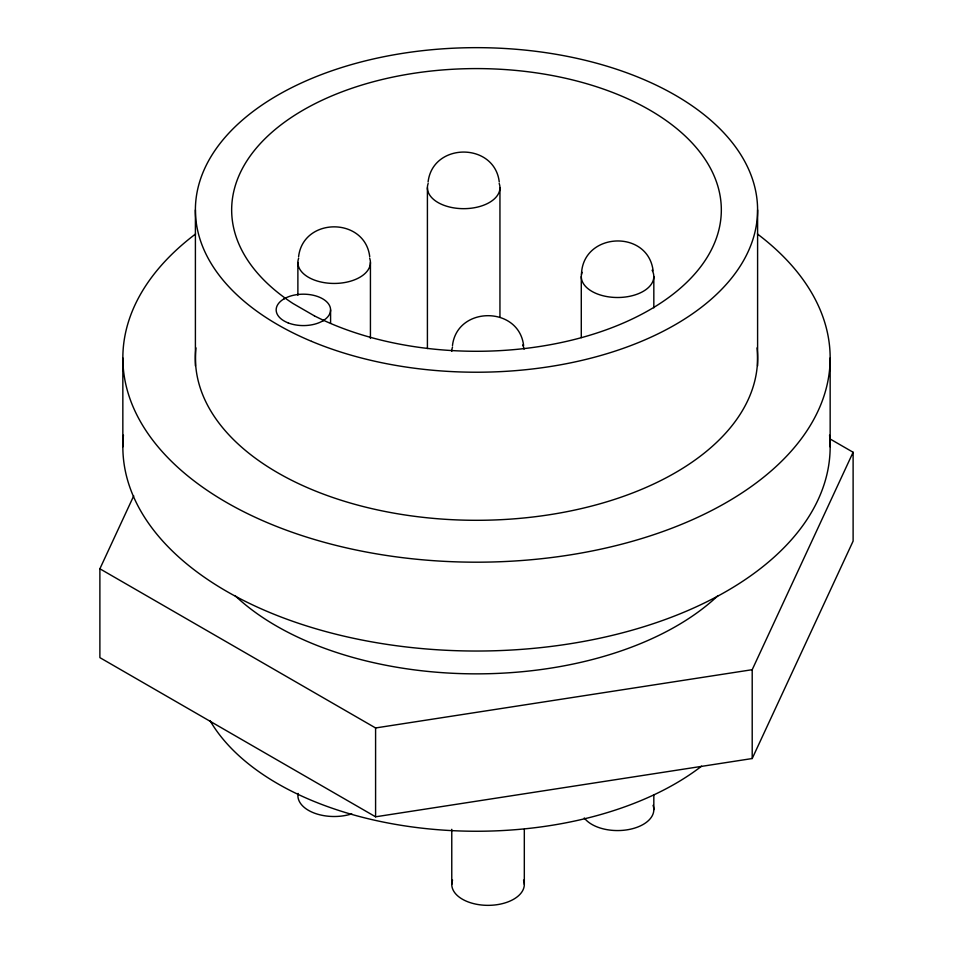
<?xml version="1.0" encoding="UTF-8"?>
<svg xmlns="http://www.w3.org/2000/svg" width="953" height="953" viewBox="0 0 953 953"><rect width="100%" height="100%" fill="white"/><g stroke="black" fill="none" stroke-linecap="round" stroke-linejoin="round"><path stroke-width="1.43" d="M581.485 274.404C582.581 232.139 647.969 228.839 653.127 270.795M298.587 256.726C303.245 216.891 365.07 216.891 369.728 256.726M428.1 181.952C432.769 142.116 494.583 142.116 499.253 181.952M452.472 345.57C457.13 305.734 518.956 305.734 523.614 345.57M829.932 438.88L853.114 452.258L853.114 541.101L752.203 758.54L375.589 816.804L99.886 657.63L99.886 568.786L133.73 495.858M752.203 758.54L752.203 669.697L853.114 452.258M323.663 320.363L322.614 320.994M284.149 298.777L285.245 298.182M99.886 568.786L375.589 727.961L752.203 669.697M830.158 358.006L830.158 446.85M757.599 209.934L757.599 365.916M653.829 276.573L653.829 307.843M653.829 794.742L653.829 809.633M581.282 276.573L581.282 337.624M524.317 829.313L524.317 884.408M499.944 187.729L499.944 317.266M451.77 829.313L451.77 884.408M427.409 187.729L427.409 348.536M375.589 727.961L375.589 816.804M370.431 262.504L370.431 338.446M330.584 309.892L330.584 323.258M297.884 262.504L297.884 295.263M195.401 209.934L195.401 365.916M122.842 358.006L122.842 446.85M757.432 233.985A353.658 204.18 0 0 1 715.274 508.628A353.658 204.18 0 0 1 237.726 508.628A353.658 204.18 0 0 1 195.568 233.985M757.039 347.881A281.099 162.284 0 0 1 476.5 520.302A281.099 162.284 0 0 1 195.961 347.881M829.575 435.199A353.658 204.18 0 0 1 476.5 651.03A353.658 204.18 0 0 1 123.425 435.199M499.181 183.441A36.274 20.942 0 0 1 463.682 208.671A36.274 20.942 0 0 1 428.171 183.441M652.114 270.223A36.274 20.942 0 0 1 619.402 297.479A36.274 20.942 0 0 1 582.057 272.284M653.055 805.345A36.274 20.942 0 0 1 628.527 829.586A36.274 20.942 0 0 1 584.272 817.948M369.657 258.215A36.274 20.942 0 0 1 334.158 283.446A36.274 20.942 0 0 1 298.658 258.215M351.764 813.874A36.274 20.942 0 0 1 314.168 813.04A36.274 20.942 0 0 1 298.086 793.408M451.77 351.347A36.274 20.942 0 0 1 452.544 347.059M522.601 344.998A36.274 20.942 0 0 1 524.114 349.179M523.542 880.119A36.274 20.942 0 0 1 488.043 905.35A36.274 20.942 0 0 1 452.544 880.119M701.587 766.176A281.099 162.284 0 0 1 431.9 829.193A281.099 162.284 0 0 1 209.994 720.575M718.026 595.577A282.91 163.332 0 0 1 234.974 595.577M314.43 315.884L293 303.507A244.826 141.342 0 0 1 418.033 72.678A244.826 141.342 0 0 1 714.238 243.694A244.826 141.342 0 0 1 314.43 315.884M311.56 341.353A281.099 162.284 0 0 0 756.086 226.695A281.099 162.284 0 0 0 361.842 61.766A281.099 162.284 0 0 0 311.56 341.353M288.223 322.924A27.208 15.701 0 0 0 330.524 310.94A27.208 15.701 0 0 0 291.404 295.787A27.208 15.701 0 0 0 288.223 322.924"/></g></svg>
